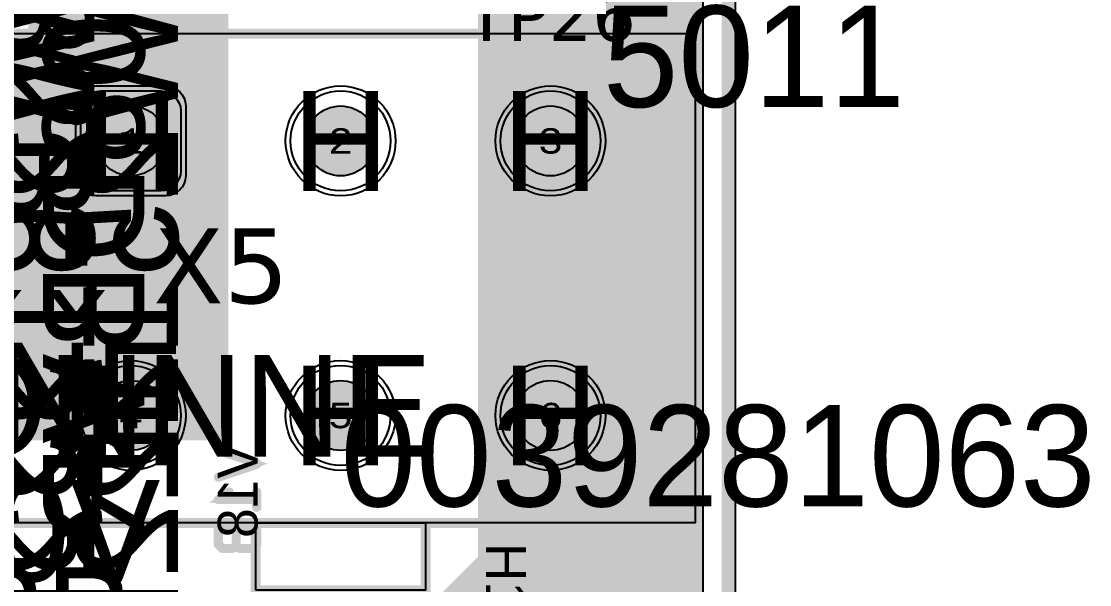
# Model space of a CAD drawing. Extents: x -28 to 199, y -61 to 255.
# Drawn here: x 155.86 to 177.24, y 105.61 to 116.89 of the extents above; entities that cross this region are included whole.
import ezdxf
from ezdxf.enums import TextEntityAlignment as Align

# ---------------------------------------------------------------- set-up
doc = ezdxf.new("R2010")
doc.units = 0
doc.header["$MEASUREMENT"] = 0
for name, color, linetype in [('ASSEMBLY_OUTLINES_TOP', 102, 'CONTINUOUS'), ('ASSEMBLY_PART_NUMBERS_BTM', 191, 'CONTINUOUS'), ('ASSEMBLY_PART_NUMBERS_TOP', 102, 'CONTINUOUS'), ('ASSEMBLY_REF_DES_TOP', 102, 'CONTINUOUS'), ('BOARD_OUTLINE', 10, 'CONTINUOUS'), ('DRILL_DRAWING', 21, 'CONTINUOUS'), ('GENERATED_SILKSCREEN_BTM', 255, 'CONTINUOUS'), ('GENERATED_SILKSCREEN_TOP', 140, 'CONTINUOUS'), ('MANUFACTURING_OUTLINES', 10, 'CONTINUOUS'), ('PART_HOLES_LAYER_2', 30, 'CONTINUOUS'), ('PART_HOLES_LAYER_3', 30, 'CONTINUOUS'), ('PART_HOLES_LAYER_BOTTOM', 30, 'CONTINUOUS'), ('PART_HOLES_LAYER_TOP', 30, 'CONTINUOUS'), ('PART_PADS_LAYER_2', 230, 'CONTINUOUS'), ('PART_PADS_LAYER_3', 81, 'CONTINUOUS'), ('PART_PADS_LAYER_BOTTOM', 10, 'CONTINUOUS'), ('PART_PADS_LAYER_TOP', 150, 'CONTINUOUS'), ('PIN_NUMBERS_BTM', 8, 'CONTINUOUS'), ('PIN_NUMBERS_TOP', 8, 'CONTINUOUS'), ('PLACEMENT_OUTLINES_TOP', 130, 'CONTINUOUS'), ('PLANE_DATA_LAYER_2', 230, 'CONTINUOUS'), ('PLANE_DATA_LAYER_3', 81, 'CONTINUOUS'), ('PLANE_DATA_LAYER_BOTTOM', 10, 'CONTINUOUS'), ('PLANE_DATA_LAYER_TOP', 150, 'CONTINUOUS'), ('PLANE_SHAPES_LAYER_2', 230, 'CONTINUOUS'), ('PLANE_SHAPES_LAYER_3', 81, 'CONTINUOUS'), ('PLANE_SHAPES_LAYER_BOTTOM', 10, 'CONTINUOUS'), ('PLANE_SHAPES_LAYER_TOP', 150, 'CONTINUOUS'), ('ROUTE_BORDER', 151, 'CONTINUOUS'), ('SILKSCREEN_OUTLINES_TOP', 150, 'CONTINUOUS'), ('SILKSCREEN_REF_DES_BTM', 211, 'CONTINUOUS'), ('SILKSCREEN_REF_DES_TOP', 150, 'CONTINUOUS'), ('SOLDERMASK_PADS_BTM', 12, 'CONTINUOUS'), ('SOLDERMASK_PADS_TOP', 180, 'CONTINUOUS'), ('TRACES_LAYER_BOTTOM', 10, 'CONTINUOUS')]:
    doc.layers.add(name, color=color, linetype=linetype)
doc.styles.add('COURIER_NEW', font='COUR.TTF')
doc.styles.add('VERDANA', font='verdana.TTF')
doc.styles.add('VERIBEST_GERBER_0', font='txt')

msp = doc.modelspace()

# ---------------------------------------------------------------- hatches: boundary and pattern name
at = {"layer": 'PART_HOLES_LAYER_2'}
h = msp.add_hatch(color=256, dxfattribs=at)
edge = h.paths.add_edge_path()
edge.add_arc((158.05, 114.5), 0.7, 0, 360)
h = msp.add_hatch(color=256, dxfattribs=at)
edge = h.paths.add_edge_path()
edge.add_arc((162.25, 114.5), 0.7, 0, 360)
h = msp.add_hatch(color=256, dxfattribs=at)
edge = h.paths.add_edge_path()
edge.add_arc((166.45, 114.5), 0.7, 0, 360)
h = msp.add_hatch(color=256, dxfattribs=at)
edge = h.paths.add_edge_path()
edge.add_arc((158.05, 109), 0.7, 0, 360)
h = msp.add_hatch(color=256, dxfattribs=at)
edge = h.paths.add_edge_path()
edge.add_arc((162.25, 109), 0.7, 0, 360)
h = msp.add_hatch(color=256, dxfattribs=at)
edge = h.paths.add_edge_path()
edge.add_arc((166.45, 109), 0.7, 0, 360)
at = {"layer": 'PART_HOLES_LAYER_3'}
h = msp.add_hatch(color=256, dxfattribs=at)
edge = h.paths.add_edge_path()
edge.add_arc((158.05, 114.5), 0.7, 0, 360)
h = msp.add_hatch(color=256, dxfattribs=at)
edge = h.paths.add_edge_path()
edge.add_arc((162.25, 114.5), 0.7, 0, 360)
h = msp.add_hatch(color=256, dxfattribs=at)
edge = h.paths.add_edge_path()
edge.add_arc((166.45, 114.5), 0.7, 0, 360)
h = msp.add_hatch(color=256, dxfattribs=at)
edge = h.paths.add_edge_path()
edge.add_arc((158.05, 109), 0.7, 0, 360)
h = msp.add_hatch(color=256, dxfattribs=at)
edge = h.paths.add_edge_path()
edge.add_arc((162.25, 109), 0.7, 0, 360)
h = msp.add_hatch(color=256, dxfattribs=at)
edge = h.paths.add_edge_path()
edge.add_arc((166.45, 109), 0.7, 0, 360)
at = {"layer": 'PART_HOLES_LAYER_BOTTOM'}
h = msp.add_hatch(color=256, dxfattribs=at)
edge = h.paths.add_edge_path()
edge.add_arc((158.05, 114.5), 0.7, 0, 360)
h = msp.add_hatch(color=256, dxfattribs=at)
edge = h.paths.add_edge_path()
edge.add_arc((162.25, 114.5), 0.7, 0, 360)
h = msp.add_hatch(color=256, dxfattribs=at)
edge = h.paths.add_edge_path()
edge.add_arc((166.45, 114.5), 0.7, 0, 360)
h = msp.add_hatch(color=256, dxfattribs=at)
edge = h.paths.add_edge_path()
edge.add_arc((158.05, 109), 0.7, 0, 360)
h = msp.add_hatch(color=256, dxfattribs=at)
edge = h.paths.add_edge_path()
edge.add_arc((162.25, 109), 0.7, 0, 360)
h = msp.add_hatch(color=256, dxfattribs=at)
edge = h.paths.add_edge_path()
edge.add_arc((166.45, 109), 0.7, 0, 360)
at = {"layer": 'PART_HOLES_LAYER_TOP'}
h = msp.add_hatch(color=256, dxfattribs=at)
edge = h.paths.add_edge_path()
edge.add_arc((158.05, 114.5), 0.7, 0, 360)
h = msp.add_hatch(color=256, dxfattribs=at)
edge = h.paths.add_edge_path()
edge.add_arc((162.25, 114.5), 0.7, 0, 360)
h = msp.add_hatch(color=256, dxfattribs=at)
edge = h.paths.add_edge_path()
edge.add_arc((166.45, 114.5), 0.7, 0, 360)
h = msp.add_hatch(color=256, dxfattribs=at)
edge = h.paths.add_edge_path()
edge.add_arc((158.05, 109), 0.7, 0, 360)
h = msp.add_hatch(color=256, dxfattribs=at)
edge = h.paths.add_edge_path()
edge.add_arc((162.25, 109), 0.7, 0, 360)
h = msp.add_hatch(color=256, dxfattribs=at)
edge = h.paths.add_edge_path()
edge.add_arc((166.45, 109), 0.7, 0, 360)
at = {"layer": 'PLANE_DATA_LAYER_2'}
h = msp.add_hatch(color=256, dxfattribs=at)
h.paths.add_polyline_path([(169.5, 103.5762, -0.41421356), (169.4238, 103.5), (165.0762, 103.5, -0.41421356), (165, 103.5762), (165, 122.4238, -0.41421356), (165.0762, 122.5), (169.4238, 122.5, -0.41421356), (169.5, 122.4238)], flags=0)
h.paths.add_polyline_path([(165.2, 109, -1), (167.7, 109, -1)], flags=0)
h.paths.add_polyline_path([(165.2, 114.5, -1), (167.7, 114.5, -1)], flags=0)
h.paths.add_polyline_path([(166, 119.75, -1), (169, 119.75, -1)], flags=0)
h = msp.add_hatch(color=256, dxfattribs=at)
h.paths.add_polyline_path([(160, 108.5762, -0.41421356), (159.9238, 108.5), (159.30666, 108.5, -0.41421356), (159.23046, 108.5762), (159.23046, 108.5762, -0.08149088), (159.23446, 108.60055, 1.39258083), (156.86554, 108.60055, -0.08149088), (156.86954, 108.5762), (156.86954, 108.5762, -0.41421356), (156.79334, 108.5), (150.00001, 108.5, 0.41421356), (150, 108.49999), (150, 100.5762, -0.41421356), (149.9238, 100.5), (146.0762, 100.5, -0.41421356), (146, 100.5762), (146, 108.96844), (146, 108.96844, -0.19890996), (146.02232, 109.02232), (148.47768, 111.47768, -0.19891337), (148.53156, 111.5), (155.99999, 111.5, 0.41421356), (156, 111.50001), (156, 117.4238, -0.41421356), (156.0762, 117.5), (159.9238, 117.5, -0.41421356), (160, 117.4238)], flags=0)
h.paths.add_polyline_path([(146.75, 107.5, -1), (149.75, 107.5, -1)], flags=0)
h.paths.add_polyline_path([(158.65, 113.25, 0.41421356), (159.3, 113.9), (159.3, 115.1, 0.41421356), (158.65, 115.75), (157.45, 115.75, 0.41421356), (156.8, 115.1), (156.8, 113.9, 0.41421356), (157.45, 113.25)], flags=0)
for points in [[(158.05, 115.5), (158.05, 115.8262)], [(166.45, 114.5), (165.51224, 115.43776)], [(166.45, 114.5), (167.38777, 115.43776)], [(157.05, 114.5), (156.7238, 114.5)], [(159.05, 114.5), (159.3762, 114.5)], [(166.45, 114.5), (165.51224, 113.56224)], [(166.45, 114.5), (167.38777, 113.56224)], [(158.05, 113.5), (158.05, 113.1738)], [(158.05, 109), (158.05, 110.3262)], [(166.45, 109), (165.51224, 109.93776)], [(166.45, 109), (167.38777, 109.93776)], [(158.05, 109), (156.7238, 109.00347)], [(158.05, 109), (159.3762, 109.00345)], [(166.45, 109), (165.51224, 108.06224)], [(166.45, 109), (167.38777, 108.06224)]]:
    msp.add_hatch(color=256, dxfattribs=at).paths.add_polyline_path(points, is_closed=False, flags=0)
at = {"layer": 'PLANE_DATA_LAYER_3'}
h = msp.add_hatch(color=256, dxfattribs=at)
h.paths.add_polyline_path([(169.5, 103.5762, -0.41421356), (169.4238, 103.5), (165.0762, 103.5, -0.41421356), (165, 103.5762), (165, 122.4238, -0.41421356), (165.0762, 122.5), (169.4238, 122.5, -0.41421356), (169.5, 122.4238)], flags=0)
h.paths.add_polyline_path([(165.2, 109, -1), (167.7, 109, -1)], flags=0)
h.paths.add_polyline_path([(165.2, 114.5, -1), (167.7, 114.5, -1)], flags=0)
h.paths.add_polyline_path([(166, 119.75, -1), (169, 119.75, -1)], flags=0)
h = msp.add_hatch(color=256, dxfattribs=at)
h.paths.add_polyline_path([(160, 108.5762, -0.41421356), (159.9238, 108.5), (159.30666, 108.5, -0.41421356), (159.23046, 108.5762), (159.23046, 108.5762, -0.08149088), (159.23446, 108.60055, 1.39258083), (156.86554, 108.60055, -0.08149088), (156.86954, 108.5762), (156.86954, 108.5762, -0.41421356), (156.79334, 108.5), (150.00001, 108.5, 0.41421356), (150, 108.49999), (150, 100.5762, -0.41421356), (149.9238, 100.5), (146.0762, 100.5, -0.41421356), (146, 100.5762), (146, 108.96844), (146, 108.96844, -0.19890996), (146.02232, 109.02232), (148.47768, 111.47768, -0.19891337), (148.53156, 111.5), (155.99999, 111.5, 0.41421356), (156, 111.50001), (156, 117.4238, -0.41421356), (156.0762, 117.5), (159.9238, 117.5, -0.41421356), (160, 117.4238)], flags=0)
h.paths.add_polyline_path([(146.75, 107.5, -1), (149.75, 107.5, -1)], flags=0)
h.paths.add_polyline_path([(158.65, 113.25, 0.41421356), (159.3, 113.9), (159.3, 115.1, 0.41421356), (158.65, 115.75), (157.45, 115.75, 0.41421356), (156.8, 115.1), (156.8, 113.9, 0.41421356), (157.45, 113.25)], flags=0)
for points in [[(158.05, 115.5), (158.05, 115.8262)], [(166.45, 114.5), (165.51224, 115.43776)], [(166.45, 114.5), (167.38777, 115.43776)], [(157.05, 114.5), (156.7238, 114.5)], [(159.05, 114.5), (159.3762, 114.5)], [(166.45, 114.5), (165.51224, 113.56224)], [(166.45, 114.5), (167.38777, 113.56224)], [(158.05, 113.5), (158.05, 113.1738)], [(158.05, 109), (158.05, 110.3262)], [(166.45, 109), (165.51224, 109.93776)], [(166.45, 109), (167.38777, 109.93776)], [(158.05, 109), (156.7238, 109.00347)], [(158.05, 109), (159.3762, 109.00345)], [(166.45, 109), (165.51224, 108.06224)], [(166.45, 109), (167.38777, 108.06224)]]:
    msp.add_hatch(color=256, dxfattribs=at).paths.add_polyline_path(points, is_closed=False, flags=0)
at = {"layer": 'PLANE_DATA_LAYER_BOTTOM'}
h = msp.add_hatch(color=256, dxfattribs=at)
h.paths.add_polyline_path([(169.5, 105.44935, -0.58525666), (169.38415, 105.38428, 0.13767093), (169.15, 105.45), (166.35, 105.45, 0.41421356), (165.9, 105), (165.9, 103.6, 0.01131213), (165.90046, 103.57965, -0.0113128), (165.90054, 103.5762), (165.90054, 103.5762, -0.41421356), (165.82434, 103.5), (165.0762, 103.5, -0.41421356), (165, 103.5762), (165, 122.4238, -0.41421356), (165.0762, 122.5), (169.4238, 122.5, -0.41421356), (169.5, 122.4238)], flags=0)
h.paths.add_polyline_path([(165.2, 109, -1), (167.7, 109, -1)], flags=0)
h.paths.add_polyline_path([(165.2, 114.5, -1), (167.7, 114.5, -1)], flags=0)
h.paths.add_polyline_path([(166, 119.75, -1), (169, 119.75, -1)], flags=0)
h = msp.add_hatch(color=256, dxfattribs=at)
h.paths.add_polyline_path([(160, 108.5762, -0.41421356), (159.9238, 108.5), (159.30666, 108.5, -0.41421356), (159.23046, 108.5762), (159.23046, 108.5762, -0.08149088), (159.23446, 108.60055, 1.39258083), (156.86554, 108.60055, -0.08149088), (156.86954, 108.5762), (156.86954, 108.5762, -0.41421356), (156.79334, 108.5), (150.00001, 108.5, 0.41421356), (150, 108.49999), (150, 100.5762, -0.41421356), (149.9238, 100.5), (146.0762, 100.5, -0.41421356), (146, 100.5762), (146, 108.96844), (146, 108.96844, -0.19890996), (146.02232, 109.02232), (148.47768, 111.47768, -0.19891337), (148.53156, 111.5), (155.99999, 111.5, 0.41421356), (156, 111.50001), (156, 117.4238, -0.41421356), (156.0762, 117.5), (159.9238, 117.5, -0.41421356), (160, 117.4238)], flags=0)
h.paths.add_polyline_path([(146.75, 107.5, -1), (149.75, 107.5, -1)], flags=0)
h.paths.add_polyline_path([(158.65, 113.25, 0.41421356), (159.3, 113.9), (159.3, 115.1, 0.41421356), (158.65, 115.75), (157.45, 115.75, 0.41421356), (156.8, 115.1), (156.8, 113.9, 0.41421356), (157.45, 113.25)], flags=0)
for points in [[(158.05, 115.5), (158.05, 115.8262)], [(166.45, 114.5), (165.51224, 115.43776)], [(166.45, 114.5), (167.38777, 115.43776)], [(157.05, 114.5), (156.7238, 114.5)], [(159.05, 114.5), (159.3762, 114.5)], [(166.45, 114.5), (165.51224, 113.56224)], [(166.45, 114.5), (167.38777, 113.56224)], [(158.05, 113.5), (158.05, 113.1738)], [(158.05, 109), (158.05, 110.3262)], [(166.45, 109), (165.51224, 109.93776)], [(166.45, 109), (167.38777, 109.93776)], [(158.05, 109), (156.7238, 109.00347)], [(158.05, 109), (159.3762, 109.00345)], [(166.45, 109), (165.51224, 108.06224)], [(166.45, 109), (167.38777, 108.06224)]]:
    msp.add_hatch(color=256, dxfattribs=at).paths.add_polyline_path(points, is_closed=False, flags=0)
at = {"layer": 'PLANE_DATA_LAYER_TOP'}
h = msp.add_hatch(color=256, dxfattribs=at)
h.paths.add_polyline_path([(169.5, 105.19935, -0.58525666), (169.38415, 105.13428, 0.13767093), (169.15, 105.2), (166.35, 105.2, 0.41421356), (165.9, 104.75), (165.9, 103.5762, -0.41421356), (165.8238, 103.5), (165.3262, 103.5, -0.41421356), (165.25, 103.5762), (165.25, 104.4, 0.2601953), (165.0362, 104.78302, -0.26019561), (165, 104.84788), (165, 121.1738, -0.41421356), (165.0762, 121.25), (165.7, 121.25, 0.41421356), (166.15, 121.7), (166.15, 122.3, 0.05944427), (166.13737, 122.40587, -0.0594446), (166.13523, 122.4238, -0.41421356), (166.21143, 122.5), (169.4238, 122.5, -0.41421356), (169.5, 122.4238)], flags=0)
h.paths.add_polyline_path([(165.2, 109, -1), (167.7, 109, -1)], flags=0)
h.paths.add_polyline_path([(165.2, 114.5, -1), (167.7, 114.5, -1)], flags=0)
h.paths.add_polyline_path([(166, 119.75, -1), (169, 119.75, -1)], flags=0)
h = msp.add_hatch(color=256, dxfattribs=at)
h.paths.add_polyline_path([(159.5, 108.5762, -0.41421356), (159.4238, 108.5), (159.30666, 108.5, -0.41421356), (159.23046, 108.5762), (159.23046, 108.5762, -0.08149088), (159.23446, 108.60055, 1.39258083), (156.86554, 108.60055, -0.08149088), (156.86954, 108.5762), (156.86954, 108.5762, -0.41421356), (156.79334, 108.5), (155.50001, 108.5, 0.41421356), (155.5, 108.49999), (155.5, 105.52566, -0.42753431), (155.42035, 105.44954, 0.01131213), (155.4, 105.45), (152.6, 105.45, 0.41421356), (152.15, 105), (152.15, 103.6, 0.01131213), (152.15046, 103.57965, -0.0113128), (152.15054, 103.5762), (152.15054, 103.5762, -0.41421356), (152.07434, 103.5), (150.00001, 103.5, 0.17545238), (150, 103.5, -0.51259847), (149.88177, 103.53648, 0.20357316), (149.70013, 103.74117, -0.63217198), (149.70013, 103.87883, 0.28957843), (149.9, 104.195), (149.9, 104.695, 0.41421356), (149.55, 105.045), (147.25, 105.045, 0.41421356), (146.9, 104.695), (146.9, 104.195, 0.28957843), (147.09987, 103.87883, -0.63217198), (147.09987, 103.74117, 0.28957843), (146.9, 103.425), (146.9, 102.925, 0.28957843), (147.09987, 102.60883, -0.63217198), (147.09987, 102.47117, 0.28957843), (146.9, 102.155), (146.9, 101.655, 0.28957843), (147.09987, 101.33883, -0.63217198), (147.09987, 101.20117, 0.28957843), (146.9, 100.885), (146.9, 100.5762, -0.41421356), (146.8238, 100.5), (146.0762, 100.5, -0.41421356), (146, 100.5762), (146, 108.96844), (146, 108.96844, -0.19890996), (146.02232, 109.02232), (148.27471, 111.27471, -0.66818199), (148.40479, 111.22083), (148.40479, 111.22082, -0.03375363), (148.4041, 111.21057, 0.0337636), (148.4, 111.15), (148.4, 109.75, 0.41421356), (148.85, 109.3), (151.65, 109.3, 0.41421356), (152.1, 109.75), (152.1, 111.15, 0.13766967), (152.03428, 111.38415, -0.58525666), (152.09936, 111.5), (155.49999, 111.5, 0.41421356), (155.5, 111.50001), (155.5, 116.4238, -0.41421356), (155.5762, 116.5), (159.4238, 116.5, -0.41421356), (159.5, 116.4238)], flags=0)
h.paths.add_polyline_path([(146.75, 107.5, -1), (149.75, 107.5, -1)], flags=0)
h.paths.add_polyline_path([(158.65, 113.25, 0.41421356), (159.3, 113.9), (159.3, 115.1, 0.41421356), (158.65, 115.75), (157.45, 115.75, 0.41421356), (156.8, 115.1), (156.8, 113.9, 0.41421356), (157.45, 113.25)], flags=0)
for points in [[(158.8842, 115.42427), (159.0752, 115.68871)], [(157.16716, 115.38284), (156.9365, 115.6135)], [(166.45, 114.5), (165.51224, 115.43776)], [(166.45, 114.5), (167.38777, 115.43776)], [(166.45, 114.5), (165.51224, 113.56224)], [(166.45, 114.5), (167.38777, 113.56224)], [(157.16716, 113.61716), (156.9365, 113.3865)], [(158.88419, 113.57572), (159.07517, 113.31128)], [(158.05, 109), (158.05, 110.3262)], [(166.45, 109), (165.51224, 109.93776)], [(166.45, 109), (167.38777, 109.93776)], [(158.05, 109), (156.7238, 109.00347)], [(166.45, 109), (165.51224, 108.06224)], [(166.45, 109), (167.38777, 108.06224)]]:
    msp.add_hatch(color=256, dxfattribs=at).paths.add_polyline_path(points, is_closed=False, flags=0)

# ---------------------------------------------------------------- linework, layer by layer
at = {"layer": 'ASSEMBLY_OUTLINES_TOP', "const_width": 0.2}
for points in [[(155.15, 106.85), (155.15, 116.65), (169.35, 116.65), (169.35, 106.85)], [(160.55, 105.5), (160.55, 106.85), (163.95, 106.85), (163.95, 105.5)]]:
    msp.add_lwpolyline(points, close=True, dxfattribs=at)
at = {"layer": 'BOARD_OUTLINE', "const_width": 0.25}
msp.add_lwpolyline([(0, 1.5), (0, 253.5, -0.41421356), (1.5, 255), (168.5, 255, -0.41421356), (170, 253.5), (170, 1.5, -0.41421356), (168.5, 0), (1.5, 0, -0.41421356)], format="xyb", close=True, dxfattribs=at)
at = {"layer": 'GENERATED_SILKSCREEN_BTM', "const_width": 0.15}
for points in [[(160.5868, 108.0216), (160.5868, 108.044), (160.586, 108.0488), (160.5836, 108.0528), (160.5804, 108.0568), (160.5756, 108.0584), (159.8084, 108.3184), (159.802, 108.3184), (159.7972, 108.316), (159.7932, 108.312), (159.79, 108.3064), (159.7892, 108.3008), (159.79, 108.2952), (159.7924, 108.2904), (159.798, 108.2872), (160.5524, 108.0336), (159.798, 107.7784), (159.7924, 107.7752), (159.79, 107.7704), (159.7892, 107.7648), (159.79, 107.7592), (159.7932, 107.7536), (159.7972, 107.7496), (159.802, 107.748), (159.8084, 107.7488), (160.5756, 108.0072), (160.5804, 108.0096), (160.5836, 108.0136), (160.586, 108.0176), (160.5868, 108.0216)], [(160.554, 107.4704), (160.5556, 107.4768), (160.5588, 107.48), (160.5644, 107.4824), (160.5708, 107.4832), (160.5764, 107.4824), (160.582, 107.48), (160.586, 107.4768), (160.5868, 107.4704), (160.5868, 107.1584), (160.586, 107.1528), (160.582, 107.148), (160.5764, 107.1456), (160.5708, 107.1448), (160.5644, 107.1456), (160.5588, 107.148), (160.5556, 107.1528), (160.554, 107.1584), (160.554, 107.2992), (159.8028, 107.2992), (159.7972, 107.3), (159.7932, 107.3024), (159.7908, 107.3064), (159.79, 107.312), (159.7892, 107.316), (159.7892, 107.32), (159.7908, 107.3232), (159.794, 107.3264), (160.0132, 107.4824), (160.0188, 107.4848), (160.0244, 107.4848), (160.0292, 107.4824), (160.0332, 107.4784), (160.0364, 107.4736), (160.038, 107.468), (160.038, 107.4648), (160.0364, 107.4624), (160.0348, 107.46), (160.0324, 107.4584), (159.8532, 107.3304), (160.554, 107.3304), (160.554, 107.4704)], [(160.082, 106.3208), (160.1588, 106.3464), (160.2356, 106.3208), (160.238, 106.3208), (160.2412, 106.32), (160.4884, 106.32), (160.4908, 106.32), (160.4932, 106.3208), (160.4964, 106.3216), (160.4996, 106.3248), (160.582, 106.4048), (160.5852, 106.408), (160.586, 106.4128), (160.5868, 106.416), (160.5868, 106.7096), (160.5868, 106.712), (160.586, 106.7144), (160.5852, 106.7176), (160.582, 106.7208), (160.4996, 106.8008), (160.4964, 106.804), (160.4932, 106.8056), (160.4884, 106.8056), (160.2412, 106.8056), (160.238, 106.8056), (160.2364, 106.8056), (160.2356, 106.8048), (160.1588, 106.7792), (160.082, 106.8048), (160.0812, 106.8056), (160.0764, 106.8056), (159.8844, 106.8056), (159.8812, 106.8056), (159.8772, 106.804), (159.8732, 106.8008), (159.7908, 106.7208), (159.7884, 106.7176), (159.7876, 106.7144), (159.7868, 106.712), (159.7868, 106.7096), (159.7868, 106.416), (159.7876, 106.4128), (159.7884, 106.408), (159.7908, 106.4048), (159.8732, 106.3248), (159.878, 106.3216), (159.8812, 106.3208), (159.8844, 106.32), (160.0764, 106.32), (160.0796, 106.32), (160.0812, 106.3208), (160.082, 106.3208)], [(159.8932, 106.7736), (160.0748, 106.7736), (160.1436, 106.752), (160.1436, 106.3752), (160.0748, 106.352), (159.8932, 106.352), (159.8196, 106.4224), (159.8196, 106.7016), (159.8932, 106.7736)], [(160.2444, 106.7736), (160.4812, 106.7736), (160.554, 106.7016), (160.554, 106.4224), (160.4812, 106.352), (160.2444, 106.352), (160.1756, 106.3752), (160.1756, 106.752), (160.2444, 106.7736)]]:
    msp.add_lwpolyline(points, dxfattribs=at)
at = {"layer": 'GENERATED_SILKSCREEN_TOP', "const_width": 0.15}
for points in [[(155.15, 106.85), (155.15, 116.65), (169.35, 116.65), (169.35, 106.85)], [(160.55, 105.5), (160.55, 106.85), (163.95, 106.85), (163.95, 105.5)]]:
    msp.add_lwpolyline(points, close=True, dxfattribs=at)
msp.add_lwpolyline([(165.1792, 106.3424), (165.1728, 106.3408), (165.1688, 106.3368), (165.1664, 106.332), (165.1656, 106.3264), (165.1664, 106.32), (165.1688, 106.3144), (165.1728, 106.3104), (165.1792, 106.3088), (165.5472, 106.3088), (165.5472, 105.8024), (165.1792, 105.8024), (165.1728, 105.8016), (165.1688, 105.7976), (165.1664, 105.792), (165.1656, 105.7864), (165.1664, 105.7808), (165.1688, 105.776), (165.1728, 105.772), (165.1792, 105.7704), (165.9472, 105.7704), (165.9536, 105.772), (165.9576, 105.776), (165.96, 105.7808), (165.9608, 105.7864), (165.96, 105.792), (165.9576, 105.7976), (165.9536, 105.8016), (165.9472, 105.8024), (165.5792, 105.8024), (165.5792, 106.3088), (165.9472, 106.3088), (165.9536, 106.3104), (165.9576, 106.3144), (165.96, 106.32), (165.9608, 106.3264), (165.96, 106.332), (165.9576, 106.3368), (165.9536, 106.3408), (165.9472, 106.3424), (165.1792, 106.3424)], dxfattribs=at)
at = {"layer": 'MANUFACTURING_OUTLINES'}
msp.add_lwpolyline([(170.15041, 1.5, -0.41421356), (168.5, -0.15041), (1.5, -0.15041, -0.41421356), (-0.15041, 1.5), (-0.15041, 253.5, -0.41421356), (1.5, 255.15041), (168.5, 255.15041, -0.41421356), (170.15041, 253.5)], format="xyb", close=True, dxfattribs=at)
at = {"layer": 'PART_HOLES_LAYER_2'}
for centre in [(158.05, 114.5), (162.25, 114.5), (166.45, 114.5), (158.05, 109), (162.25, 109), (166.45, 109)]:
    msp.add_circle(centre, 0.7, dxfattribs=at)
at = {"layer": 'PART_HOLES_LAYER_3'}
for centre in [(158.05, 114.5), (162.25, 114.5), (166.45, 114.5), (158.05, 109), (162.25, 109), (166.45, 109)]:
    msp.add_circle(centre, 0.7, dxfattribs=at)
at = {"layer": 'PART_HOLES_LAYER_BOTTOM'}
for centre in [(158.05, 114.5), (162.25, 114.5), (166.45, 114.5), (158.05, 109), (162.25, 109), (166.45, 109)]:
    msp.add_circle(centre, 0.7, dxfattribs=at)
at = {"layer": 'PART_HOLES_LAYER_TOP'}
for centre in [(158.05, 114.5), (162.25, 114.5), (166.45, 114.5), (158.05, 109), (162.25, 109), (166.45, 109)]:
    msp.add_circle(centre, 0.7, dxfattribs=at)
at = {"layer": 'PART_PADS_LAYER_2'}
msp.add_lwpolyline([(157.05, 115.1, -0.41421356), (157.45, 115.5), (158.65, 115.5, -0.41421356), (159.05, 115.1), (159.05, 113.9, -0.41421356), (158.65, 113.5), (157.45, 113.5, -0.41421356), (157.05, 113.9)], format="xyb", close=True, dxfattribs=at)
for centre in [(162.25, 114.5), (166.45, 114.5), (158.05, 109), (162.25, 109), (166.45, 109)]:
    msp.add_circle(centre, 1, dxfattribs=at)
at = {"layer": 'PART_PADS_LAYER_3'}
msp.add_lwpolyline([(157.05, 115.1, -0.41421356), (157.45, 115.5), (158.65, 115.5, -0.41421356), (159.05, 115.1), (159.05, 113.9, -0.41421356), (158.65, 113.5), (157.45, 113.5, -0.41421356), (157.05, 113.9)], format="xyb", close=True, dxfattribs=at)
for centre in [(162.25, 114.5), (166.45, 114.5), (158.05, 109), (162.25, 109), (166.45, 109)]:
    msp.add_circle(centre, 1, dxfattribs=at)
at = {"layer": 'PART_PADS_LAYER_BOTTOM'}
msp.add_lwpolyline([(157.05, 115.1, -0.41421356), (157.45, 115.5), (158.65, 115.5, -0.41421356), (159.05, 115.1), (159.05, 113.9, -0.41421356), (158.65, 113.5), (157.45, 113.5, -0.41421356), (157.05, 113.9)], format="xyb", close=True, dxfattribs=at)
for centre in [(162.25, 114.5), (166.45, 114.5), (158.05, 109), (162.25, 109), (166.45, 109)]:
    msp.add_circle(centre, 1, dxfattribs=at)
at = {"layer": 'PART_PADS_LAYER_TOP'}
msp.add_lwpolyline([(157.05, 115.1, -0.41421356), (157.45, 115.5), (158.65, 115.5, -0.41421356), (159.05, 115.1), (159.05, 113.9, -0.41421356), (158.65, 113.5), (157.45, 113.5, -0.41421356), (157.05, 113.9)], format="xyb", close=True, dxfattribs=at)
for centre in [(162.25, 114.5), (166.45, 114.5), (158.05, 109), (162.25, 109), (166.45, 109)]:
    msp.add_circle(centre, 1, dxfattribs=at)
at = {"layer": 'PLACEMENT_OUTLINES_TOP'}
msp.add_lwpolyline([(155.15, 106.85), (155.15, 116.65), (169.35, 116.65), (169.35, 106.85)], close=True, dxfattribs=at)
at = {"layer": 'PLANE_DATA_LAYER_2', "const_width": 0.5}
for points in [[(158.05, 115.5), (158.05, 115.8262)], [(166.45, 114.5), (165.51224, 115.43776)], [(166.45, 114.5), (167.38777, 115.43776)], [(157.05, 114.5), (156.7238, 114.5)], [(159.05, 114.5), (159.3762, 114.5)], [(166.45, 114.5), (165.51224, 113.56224)], [(166.45, 114.5), (167.38777, 113.56224)], [(158.05, 113.5), (158.05, 113.1738)], [(158.05, 109), (158.05, 110.3262)], [(166.45, 109), (165.51224, 109.93776)], [(166.45, 109), (167.38777, 109.93776)], [(158.05, 109), (156.7238, 109.00347)], [(158.05, 109), (159.3762, 109.00345)], [(166.45, 109), (165.51224, 108.06224)], [(166.45, 109), (167.38777, 108.06224)]]:
    msp.add_lwpolyline(points, dxfattribs=at)
at = {"layer": 'PLANE_DATA_LAYER_3', "const_width": 0.5}
for points in [[(158.05, 115.5), (158.05, 115.8262)], [(166.45, 114.5), (165.51224, 115.43776)], [(166.45, 114.5), (167.38777, 115.43776)], [(157.05, 114.5), (156.7238, 114.5)], [(159.05, 114.5), (159.3762, 114.5)], [(166.45, 114.5), (165.51224, 113.56224)], [(166.45, 114.5), (167.38777, 113.56224)], [(158.05, 113.5), (158.05, 113.1738)], [(158.05, 109), (158.05, 110.3262)], [(166.45, 109), (165.51224, 109.93776)], [(166.45, 109), (167.38777, 109.93776)], [(158.05, 109), (156.7238, 109.00347)], [(158.05, 109), (159.3762, 109.00345)], [(166.45, 109), (165.51224, 108.06224)], [(166.45, 109), (167.38777, 108.06224)]]:
    msp.add_lwpolyline(points, dxfattribs=at)
at = {"layer": 'PLANE_DATA_LAYER_BOTTOM', "const_width": 0.5}
for points in [[(158.05, 115.5), (158.05, 115.8262)], [(166.45, 114.5), (165.51224, 115.43776)], [(166.45, 114.5), (167.38777, 115.43776)], [(157.05, 114.5), (156.7238, 114.5)], [(159.05, 114.5), (159.3762, 114.5)], [(166.45, 114.5), (165.51224, 113.56224)], [(166.45, 114.5), (167.38777, 113.56224)], [(158.05, 113.5), (158.05, 113.1738)], [(158.05, 109), (158.05, 110.3262)], [(166.45, 109), (165.51224, 109.93776)], [(166.45, 109), (167.38777, 109.93776)], [(158.05, 109), (156.7238, 109.00347)], [(158.05, 109), (159.3762, 109.00345)], [(166.45, 109), (165.51224, 108.06224)], [(166.45, 109), (167.38777, 108.06224)], [(167.75, 104.95), (167.75, 105.5262)]]:
    msp.add_lwpolyline(points, dxfattribs=at)
at = {"layer": 'PLANE_DATA_LAYER_TOP', "const_width": 0.5}
for points in [[(158.8842, 115.42427), (159.0752, 115.68871)], [(157.16716, 115.38284), (156.9365, 115.6135)], [(166.45, 114.5), (165.51224, 115.43776)], [(166.45, 114.5), (167.38777, 115.43776)], [(166.45, 114.5), (165.51224, 113.56224)], [(166.45, 114.5), (167.38777, 113.56224)], [(157.16716, 113.61716), (156.9365, 113.3865)], [(158.88419, 113.57572), (159.07517, 113.31128)], [(158.05, 109), (158.05, 110.3262)], [(166.45, 109), (165.51224, 109.93776)], [(166.45, 109), (167.38777, 109.93776)], [(158.05, 109), (156.7238, 109.00347)], [(166.45, 109), (165.51224, 108.06224)], [(166.45, 109), (167.38777, 108.06224)]]:
    msp.add_lwpolyline(points, dxfattribs=at)
at = {"layer": 'PLANE_SHAPES_LAYER_2'}
for points in [[(165, 103.5), (169.5, 103.5), (165, 122.5), (169.5, 122.5)], [(156, 108.5), (160, 108.5), (156, 117.5), (160, 117.5)], [(150, 108.5), (156, 108.5), (150, 111.5), (156, 111.5)]]:
    msp.add_solid(points, dxfattribs=at)
at = {"layer": 'PLANE_SHAPES_LAYER_3'}
for points in [[(165, 103.5), (169.5, 103.5), (165, 122.5), (169.5, 122.5)], [(156, 108.5), (160, 108.5), (156, 117.5), (160, 117.5)], [(150, 108.5), (156, 108.5), (150, 111.5), (156, 111.5)]]:
    msp.add_solid(points, dxfattribs=at)
at = {"layer": 'PLANE_SHAPES_LAYER_BOTTOM'}
for points in [[(165, 103.5), (169.5, 103.5), (165, 122.5), (169.5, 122.5)], [(156, 108.5), (160, 108.5), (156, 117.5), (160, 117.5)], [(150, 108.5), (156, 108.5), (150, 111.5), (156, 111.5)]]:
    msp.add_solid(points, dxfattribs=at)
at = {"layer": 'PLANE_SHAPES_LAYER_TOP'}
for points in [[(165, 103.5), (169.5, 103.5), (165, 122.5), (169.5, 122.5)], [(155.5, 108.5), (159.5, 108.5), (155.5, 116.5), (159.5, 116.5)]]:
    msp.add_solid(points, dxfattribs=at)
at = {"layer": 'ROUTE_BORDER'}
msp.add_lwpolyline([(0.635, 2.135), (0.635, 252.5, -0.41421356), (2.135, 254), (168, 254, -0.41421356), (169.5, 252.5), (169.5, 2.135, -0.41421356), (168, 0.635), (2.135, 0.635, -0.41421356)], format="xyb", close=True, dxfattribs=at)
at = {"layer": 'SILKSCREEN_OUTLINES_TOP'}
for points in [[(155.15, 106.85), (155.15, 116.65), (169.35, 116.65), (169.35, 106.85)], [(160.55, 105.5), (160.55, 106.85), (163.95, 106.85), (163.95, 105.5)]]:
    msp.add_lwpolyline(points, close=True, dxfattribs=at)
at = {"layer": 'SOLDERMASK_PADS_BTM'}
msp.add_lwpolyline([(156.95, 115.2, -0.41421356), (157.35, 115.6), (158.75, 115.6, -0.41421356), (159.15, 115.2), (159.15, 113.8, -0.41421356), (158.75, 113.4), (157.35, 113.4, -0.41421356), (156.95, 113.8)], format="xyb", close=True, dxfattribs=at)
for centre in [(162.25, 114.5), (166.45, 114.5), (158.05, 109), (162.25, 109), (166.45, 109)]:
    msp.add_circle(centre, 1.1, dxfattribs=at)
at = {"layer": 'SOLDERMASK_PADS_TOP'}
msp.add_lwpolyline([(156.95, 115.2, -0.41421356), (157.35, 115.6), (158.75, 115.6, -0.41421356), (159.15, 115.2), (159.15, 113.8, -0.41421356), (158.75, 113.4), (157.35, 113.4, -0.41421356), (156.95, 113.8)], format="xyb", close=True, dxfattribs=at)
for centre in [(162.25, 114.5), (166.45, 114.5), (158.05, 109), (162.25, 109), (166.45, 109)]:
    msp.add_circle(centre, 1.1, dxfattribs=at)
at = {"layer": 'TRACES_LAYER_BOTTOM', "const_width": 0.5}
msp.add_lwpolyline([(163, 105.075), (164.25858, 105.075), (165.2293, 106.04572)], dxfattribs=at)

# ---------------------------------------------------------------- texts
at = {"layer": 'ASSEMBLY_PART_NUMBERS_BTM', "style": 'VERIBEST_GERBER_0', "text_generation_flag": 2}
for s, p in [('SN74LVC1G08DBVR', (156.29, 132.75)), ('CRCW251222K0JNEG', (155.29, 123.25)), ('CRCW251222K0JNEG', (156.96, 123.25))]:
    msp.add_text(s, height=2.032, rotation=90, dxfattribs=at).set_placement(p, align=Align.TOP_LEFT)
at = {"layer": 'ASSEMBLY_PART_NUMBERS_TOP', "style": 'VERIBEST_GERBER_0'}
for s, p in [('MMZ1608A182B', (157.29, 133.25)), ('CRCW251222K0JNEG', (156.96, 123.25))]:
    msp.add_text(s, height=2.032, rotation=270, dxfattribs=at).set_placement(p, align=Align.TOP_LEFT)
for s, p in [('5011', (167.5, 117.21)), ('CL21B225KOFNNNE', (133, 110.46)), ('CL21B106KOQNNNE', (137.5, 110.21)), ('0039281063', (162.25, 109.21)), ('ERJ-3EKF10R0V', (137.5, 107.71)), ('MMZ1608A182B', (137.75, 105.96))]:
    msp.add_text(s, height=2.032, dxfattribs=at).set_placement(p, align=Align.TOP_LEFT)
at = {"layer": 'ASSEMBLY_REF_DES_TOP', "style": 'VERDANA'}
for s, height, p in [('TP26', 1, (164.75, 117.5)), ('X5', 1.5, (158.5, 112.75))]:
    msp.add_text(s, height=height, dxfattribs=at).set_placement(p, align=Align.TOP_LEFT)
at = {"layer": 'DRILL_DRAWING', "style": 'VERIBEST_GERBER_0'}
for p in [(158.05, 114.5), (162.25, 114.5), (166.45, 114.5), (158.05, 109), (162.25, 109), (166.45, 109)]:
    msp.add_text('H', height=2, dxfattribs=at).set_placement(p, align=Align.MIDDLE_CENTER)
at = {"layer": 'PIN_NUMBERS_BTM', "style": 'COURIER_NEW'}
for s, p in [('1', (158.05, 114.5)), ('2', (162.25, 114.5)), ('3', (166.45, 114.5)), ('4', (158.05, 109)), ('5', (162.25, 109)), ('6', (166.45, 109))]:
    msp.add_text(s, height=0.508, dxfattribs=at).set_placement(p, align=Align.MIDDLE_CENTER)
at = {"layer": 'PIN_NUMBERS_TOP', "style": 'COURIER_NEW'}
for s, p in [('1', (158.05, 114.5)), ('2', (162.25, 114.5)), ('3', (166.45, 114.5)), ('4', (158.05, 109)), ('5', (162.25, 109)), ('6', (166.45, 109))]:
    msp.add_text(s, height=0.508, dxfattribs=at).set_placement(p, align=Align.MIDDLE_CENTER)
at = {"layer": 'SILKSCREEN_REF_DES_BTM', "style": 'VERIBEST_GERBER_0', "text_generation_flag": 2}
msp.add_text('V18', height=0.8, rotation=90, dxfattribs=at).set_placement((159.79, 108.45), align=Align.TOP_LEFT)
at = {"layer": 'SILKSCREEN_REF_DES_TOP', "style": 'VERIBEST_GERBER_0'}
msp.add_text('H1', height=0.8, rotation=270, dxfattribs=at).set_placement((165.96, 106.45), align=Align.TOP_LEFT)

doc.saveas('drawing.dxf')
